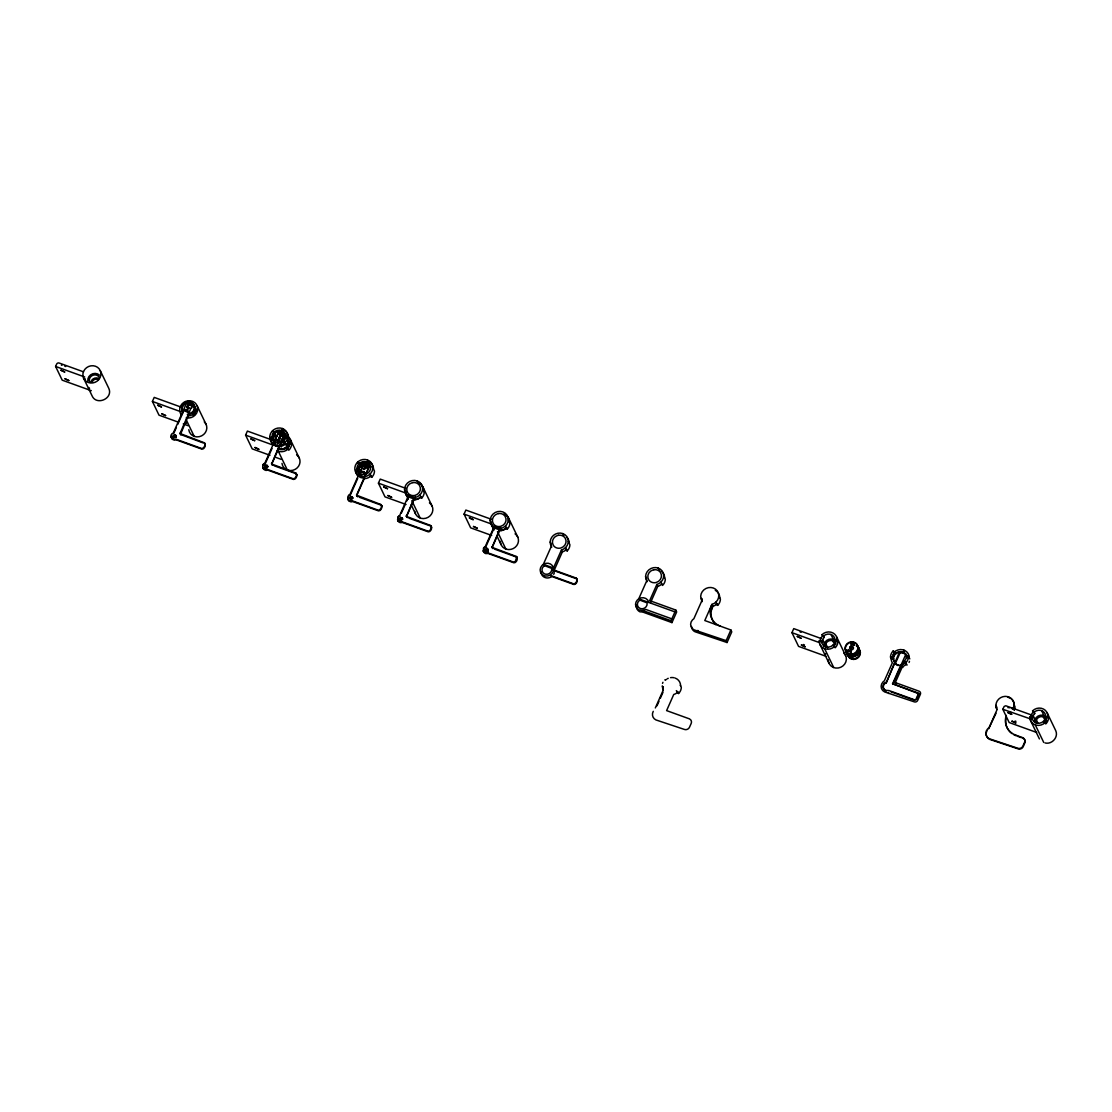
<?xml version="1.0" encoding="UTF-8"?>
<svg xmlns="http://www.w3.org/2000/svg" width="1112" height="1112" viewBox="0 0 1112 1112"><rect width="100%" height="100%" fill="white"/><g stroke="black" fill="none" stroke-linecap="round" stroke-linejoin="round"><path stroke-width="1.5" d="M186.913 406.95L187.275 406.13M187.97 406.394L187.136 407.02M281.822 441.506L280.766 441.672M280.877 441.297L281.975 441.728L280.822 442.076M363.652 468.944L364.694 468.333M364.666 468.416C363.36 468.638 365.987 470.001 363.902 468.944M846.079 649.63L846.121 651.382A6.547 6.102 -25.7 0 0 858.464 652.48L858.867 650.77A6.547 6.102 -25.7 0 0 856.49 645.155M846.204 649.894L846.301 651.757A6.547 6.102 -25.7 0 0 858.645 652.869L858.992 651.034A6.547 6.102 -25.7 0 0 856.615 645.419M846.524 650.298L846.51 651.034A6.019 5.616 -25.7 0 0 847.636 653.717M846.691 651.562L846.718 650.061M850.36 647.017C852.334 648.671 851.778 647.962 850.402 646.711A1.96 1.835 -25.7 0 0 850.875 649.811A1.96 1.835 -25.7 0 0 853.432 647.587A1.96 1.835 -25.7 0 0 850.277 646.684M171.47 434.583L171.498 437.683L173.361 439.268L175.877 439.17L201.633 448.483C203.996 448.831 206.262 444.091 204.191 442.729L180.019 433.485L192.626 404.365C193.085 401.988 188.22 400.348 186.899 402.294L173.347 432.874C168.885 434.486 171.915 441.812 176.21 439.852L201.967 449.165C204.705 449.387 206.498 444.355 204.191 442.729M273.024 444.786L264.892 463.134C260.416 464.747 263.488 472.058 267.756 470.126L293.512 479.439C295.861 479.786 298.127 475.046 296.056 473.684L274.191 465.789M348.028 499.455L349.905 500.97L352.435 500.873L378.191 510.186C380.554 510.547 382.82 505.807 380.749 504.445L356.577 495.187L369.184 466.067C369.643 463.69 364.778 462.064 363.457 463.996L349.905 494.576C345.457 496.202 348.487 503.514 352.768 501.568L378.525 510.881C380.874 511.228 383.153 506.488 381.068 505.126L359.218 497.231M397.804 520.43L400.014 522.64L402.53 522.543L428.287 531.856C430.65 532.203 432.915 527.463 430.844 526.101L408.98 518.206M483.442 551.399L485.638 553.595L488.168 553.498L513.925 562.811C516.288 563.172 518.553 558.419 516.482 557.07L494.618 549.161M551.413 576.363L573.945 584.509C576.294 584.87 578.56 580.116 576.489 578.768L553.067 570.303M850.569 651.298L850.749 650.478M173.138 436.224L174.278 434.722L175.918 435.557L174.834 437.363L173.138 436.224L173.903 437.753M176.238 436.238L174.292 435.529L173.68 437.516M187.386 407.812C190.555 407.923 185.482 405.685 188.081 408.743M264.684 466.484C264.6 463.746 269.104 465.372 266.991 467.318C261.612 466.345 267.589 470.028 266.991 467.318M267.408 466.776C269.507 467.248 264.447 463.857 265.073 467.485M278.834 437.655C281.28 439.685 278.264 434.667 279.473 438.948M279.195 438.628C279.418 436.46 281.781 439.977 279.807 437.169M349.696 497.926L350.836 496.438L352.462 497.259L351.392 499.066L349.696 497.926L351.378 499.802L352.796 497.94L350.85 497.245L350.461 499.469M399.472 518.901C399.5 515.857 404.198 518.275 401.488 519.929C397.359 518.275 401.599 522.251 401.779 519.735M402.183 519.193C404.407 519.373 398.666 516.482 400 520.194M485.124 549.537C491.17 558.349 485.166 540.182 486.139 551.58M487.654 550.454L487.987 551.135L487.723 548.911M189.471 412.913L180.464 434.431L202.954 442.854M191.556 408.187L193.043 404.782L192.279 403.434M279.293 445.634L271.662 464.01L295.722 473.003C297.808 474.351 295.528 479.105 293.179 478.744L267.422 469.431L263.502 468.666L263.836 469.347M272.301 464.538L272.635 465.219L271.953 463.607L284.491 435.306C281.141 426.827 273.955 437.906 274.706 442.423M364.639 477.757L356.966 495.048L357.397 496.536M363.457 463.996L369.573 465.928L366.029 474.615M414.067 498.051L406.45 516.427L430.511 525.42C432.582 526.782 430.316 531.522 427.967 531.161L402.21 521.848L398.277 521.083L398.61 521.778M407.089 516.955L407.423 517.636L406.742 516.024L415.096 497.161M499.705 529.006L492.088 547.382L516.149 556.375L517.205 557.807M348.056 499.399L349.154 495.007M397.498 519.679L398.124 521.125L397.79 517.275L399.667 515.551L408.479 495.674M397.832 520.374L398.277 516.566M483.136 550.648L483.762 552.08L483.428 548.23L485.305 546.52L494.117 526.643M483.47 551.33L483.915 547.535M185.718 410.884C191.931 413.219 179.991 406.617 188.164 411.44M190.472 404.573C188.303 407.062 187.289 401.084 190.791 405.255M276.957 440.31C281.809 444.063 276.318 436.766 277.652 441.714L278.834 442.145M279.571 434.417C284.38 438.184 278.876 430.9 280.266 435.821L281.906 436.252L281.572 435.557M364.583 465.858C369.406 469.639 363.985 462.258 365.278 467.262L366.46 467.693M366.918 467.693L367.043 466.428M484.248 552.733L483.915 552.052L487.848 552.817L513.883 562.199L515.329 561.379L516.774 556.876M551.079 575.682L573.611 583.828C575.974 584.175 578.24 579.435 576.155 578.073L552.733 569.608M195.378 411.774L195.601 410.981A6.547 6.102 -25.7 0 0 194.405 406.464M288.397 446.385L288.8 444.675M363.763 468.569L364.194 469.445L364.736 468.527M851.583 647.128L851.375 646.503M858.172 652.591L858.603 651.118A6.088 5.671 -25.7 0 0 858.255 648.185M175.696 436.807L176.016 437.489L175.96 436.196M488.196 549.884L486.25 549.175L485.638 551.163M280.683 442.493L284.269 434.069L279.89 431.748L278.445 432.554L274.372 441.728M500.734 528.13L492.366 546.979L493.061 548.605L492.727 547.91M662.53 683.38L662.933 682.309M909.074 662.418L909.477 661.348M91.309 390.687L62.202 380.165L55.6 366.46L56.629 364.138A1.96 1.835 -25.7 0 1 59.186 363.04L83.469 371.811M178.406 422.185L159.002 415.165L152.413 401.446L154.207 397.387L180.088 406.742M173.68 433.555L176.391 427.439M177.739 424.381L183.16 412.149M187.831 411.329L187.511 412.024L185.148 411.162L185.454 410.481M269.98 455.281L252.202 448.859L245.599 435.139L247.392 431.081L274.886 441.019M264.128 463.565L265.212 463.815L271.995 448.525M279.682 441.269L277.861 440.519L277.652 441.714M281.628 434.403L281.961 435.098L280.057 434.834L280.266 435.821M282.045 439.184L284.422 440.032L284.325 438.489M357.689 478.452L350.238 495.257L349.905 494.576M359.718 473.865L363.11 466.22M365.32 465.65L365.278 467.262M406.047 504.473L385.016 496.869L378.427 483.164L380.221 479.105L406.102 488.46M401.349 513.188L405.421 504.014M406.783 500.956L408.813 496.369M420.795 496.828A9.16 8.535 -25.7 0 1 415.527 499.483L414.512 499.121L415.29 497.37M491.685 535.442L470.654 527.839L464.065 514.119L465.858 510.06L491.74 519.415M494.451 527.324L485.638 547.201L484.554 546.951M506.433 527.797A9.16 8.535 -25.7 0 1 501.164 530.438L500.15 530.077L500.928 528.325M566.439 549.495A9.16 8.535 -25.7 0 1 562.352 551.872L554.374 569.872L553.47 567.982L543.351 564.326A6.825 6.352 -25.7 0 1 553.331 567.481L553.609 569.122A6.825 6.352 -25.7 0 1 545.283 575.974L543.643 575.46A6.825 6.352 -25.7 0 1 541.989 565.466L543.351 564.326L551.33 546.339A9.16 8.535 -25.7 0 1 555.555 534.024A9.16 8.535 -25.7 0 1 567.801 538.444A9.16 8.535 -25.7 0 1 561.449 549.995L553.47 567.982L554.513 571.012M671.87 618.87L645.78 609.432L642.43 610.558L639.039 609.946A6.825 6.352 -25.7 0 1 637.385 599.952L638.747 598.826L646.725 580.825A9.16 8.535 -25.7 0 1 650.951 568.51A9.16 8.535 -25.7 0 1 663.197 572.93A9.16 8.535 -25.7 0 1 656.844 584.481L649.686 600.619L675.776 610.057L676.68 611.934L671.954 622.609L643.639 612.378L642.736 610.488L671.036 620.718L671.954 622.609M650.589 602.509L657.748 586.371A9.16 8.535 -25.7 0 0 661.835 583.981M671.036 620.718L675.776 610.057M655.329 707.941L663.336 689.871M656.997 705.8L658.985 701.311M660.319 698.308L662.974 692.317M677.847 692.081A9.16 8.535 -25.7 0 1 673.747 694.472L666.602 710.61L689.134 718.755M710.902 610.683L712.848 606.29A9.16 8.535 -25.7 0 0 716.948 603.899M726.15 640.651L730.876 629.976L704.786 620.538L711.944 604.4A9.16 8.535 -25.7 0 0 718.296 592.863A9.16 8.535 -25.7 0 0 706.05 588.429A9.16 8.535 -25.7 0 0 701.839 600.744L693.86 618.745L692.484 619.87A6.825 6.352 -25.7 0 0 694.138 629.878L726.15 640.651L727.053 642.527L731.779 631.852L730.876 629.976M826.049 656.316L798.555 646.378L791.952 632.672L793.746 628.614L821.24 638.552M848.623 651.382L848.4 649.575L848.623 651.382L851 652.244L850.763 650.437M853.974 643.723L854.086 645.28L851.709 644.418L851.611 642.875M897.829 664.934L898.135 665.574A6.922 6.45 -25.7 0 1 895.355 663.628L894.729 662.335L886.222 682.879L899.511 651.938L898.677 652.118A6.922 6.45 -25.7 0 0 894.354 661.862M895.327 663.586L900.025 653.008L899.511 651.938M916.483 699.378L918.957 693.805L892.561 683.769L901.04 664.615L901.999 664.615A6.922 6.45 -25.7 0 0 905.696 662.154M901.165 664.809L905.863 654.231L906.349 655.26A6.922 6.45 -25.7 0 0 900.067 652.994L900.067 652.994M892.839 684.366L901.318 665.254A6.922 6.45 -25.7 0 1 895.049 662.974L895.021 662.933M901.679 665.88L903.695 661.348M895.785 683.63L895.299 682.601L902.457 666.477A9.16 8.535 -25.7 0 0 906.544 664.086L905.001 662.641A6.922 6.45 -25.7 0 1 901.915 664.448M892.561 683.769L918.665 693.207L915.579 700.171L888.988 690.566L885.541 690.33A4.934 4.587 -25.7 0 1 884.346 683.102L885.944 682.281M996.018 713.251L988.651 728.833M1036.662 732.461L1009.168 722.522L1002.829 709.275L1004.15 706.454L1005.776 705.759L1032.2 715.238M284.144 438.503L284.422 440.032M853.807 643.751L854.086 645.28M367.377 467.193L365 466.345L366.974 466.54M367.099 465.664L367.28 467.401M187.956 402.669L188.512 404.573M190.319 403.531L190.777 405.546M1002.829 709.275L1031.686 719.339M886.222 682.879L884.638 683.699A4.934 4.587 -25.7 0 0 885.833 690.927L886.167 691.038M485.166 550.176L487.417 550.704M851.153 647.295L850.458 647.045M400 516.232L398.916 515.982M187.275 406.144L187.553 406.102M181.673 413.775L181.881 414.54M645.071 612.087L639.942 611.836A6.825 6.352 -25.7 0 1 636.62 604.845M727.053 642.527L695.042 631.755A6.825 6.352 -25.7 0 1 691.539 626.445M689.996 719.2A3.934 3.656 -25.7 0 1 691.15 723.523L689.496 727.234A3.934 3.656 -25.7 0 1 684.394 729.43L655.955 719.937A6.825 6.352 -25.7 0 1 653.258 711.346M895.299 682.601L919.012 691.177A2.613 2.432 -25.7 0 1 920.361 694.361L917.678 700.393A2.613 2.432 -25.7 0 1 914.286 701.853L884.652 691.942A6.825 6.352 -25.7 0 1 882.997 681.934L884.36 680.808L892.338 662.822A9.16 8.535 -25.7 0 1 891.212 658.54L893.422 658.457A6.922 6.45 -25.7 0 0 894.284 661.682L894.812 662.516M1006.277 715.391A17.305 16.124 -25.7 0 0 1015.673 735.101L1022.54 737.59A3.934 3.656 -25.7 0 1 1024.555 742.357L1022.915 746.069A3.934 3.656 -25.7 0 1 1017.814 748.251L989.36 738.771A6.825 6.352 -25.7 0 1 987.706 728.763L989.082 727.637L997.061 709.651A9.16 8.535 -25.7 0 1 1007.458 696.585M1022.832 738.187A3.934 3.656 -25.7 0 1 1024.847 742.955L1023.207 746.666A3.934 3.656 -25.7 0 1 1018.106 748.862L989.652 739.369A6.825 6.352 -25.7 0 1 986.969 730.779M281.364 441.075L281.975 441.575M288.536 441.13A6.922 6.45 -25.7 0 1 288.745 442.812L290.955 442.729L291.566 444.022A9.16 8.535 -25.7 0 1 288.814 450.235L286.66 447.51A6.922 6.45 -25.7 0 1 278.389 448.859M286.66 447.51L287.271 448.803A6.922 6.45 -25.7 0 0 289.356 444.105L291.566 444.022M822.588 635.995A9.16 8.535 -25.7 0 0 819.822 642.222L819.21 640.929L821.421 640.846A6.922 6.45 -25.7 0 0 833.013 645.043L835.168 647.768A9.16 8.535 -25.7 0 0 837.92 641.541L837.308 640.262A9.16 8.535 -25.7 0 0 821.963 634.716L824.117 637.44A6.922 6.45 -25.7 0 0 822.046 642.138L821.421 640.846M821.963 634.716L823.505 636.147A6.922 6.45 -25.7 0 1 835.098 640.345L837.308 640.262M833.013 645.043L833.625 646.322A6.922 6.45 -25.7 0 0 835.71 641.624L837.92 641.541M890.503 657.081L892.714 656.997A6.922 6.45 -25.7 0 1 894.799 652.299L893.256 650.867A9.16 8.535 -25.7 0 0 890.503 657.081L891.699 659.569M905.085 662.808L904.306 661.181A6.922 6.45 -25.7 0 0 906.391 656.483L908.601 656.414L909.797 658.888M1033.201 712.139A9.16 8.535 -25.7 0 0 1030.435 718.366L1029.823 717.073L1032.033 716.99A6.922 6.45 -25.7 0 0 1043.626 721.188L1045.78 723.912A9.16 8.535 -25.7 0 0 1048.533 717.685L1047.921 716.406A9.16 8.535 -25.7 0 0 1032.575 710.86L1034.73 713.584A6.922 6.45 -25.7 0 0 1032.659 718.282L1032.033 716.99M1032.575 710.86L1034.118 712.292A6.922 6.45 -25.7 0 1 1045.711 716.489L1047.921 716.406M1043.626 721.188L1044.237 722.466A6.922 6.45 -25.7 0 0 1046.322 717.768L1048.533 717.685M85.179 378.789L85.068 379.539M186.107 422.365L186.385 423.352M825.66 653.578L825.549 654.315M187.747 408.062L188.234 408.757M1045.03 742.955C1051.827 744.748 1058.707 737.214 1055.747 730.681L1047.282 713.112M1015.937 721.299L1015.047 721.076M279.279 448.539L280.905 448.9A6.547 6.102 -25.7 0 0 287.855 440.157M281.1 449.331L279.446 448.581M363.026 471.961L364.722 473.156L364.041 471.738C359.051 470.042 365.209 474.935 364.041 471.738M1011.392 712.653L1010.419 712.306M852.014 643.723L854.391 644.585M188.234 404.198L190.597 405.06L190.5 403.503M848.929 650.687L851.306 651.549M55.6 366.46L84.707 376.982M152.413 401.446L179.894 411.384M245.599 435.139L273.093 445.078M378.427 483.164L405.922 493.102M464.065 514.119L491.56 524.058M791.952 632.672L819.447 642.611M414.623 497.592A9.16 8.535 -25.7 0 0 422.268 486.139A9.16 8.535 -25.7 0 0 409.55 481.538A9.16 8.535 -25.7 0 0 406.325 494.59L414.623 497.592L415.527 499.483M500.261 528.561A9.16 8.535 -25.7 0 0 507.906 517.108A9.16 8.535 -25.7 0 0 495.187 512.507A9.16 8.535 -25.7 0 0 491.963 525.559L500.261 528.561L501.164 530.438M406.325 494.59L407.228 496.48L414.512 499.121M183.258 423.936L188.109 425.687M274.831 457.046L281.308 459.381M674.956 611.906L638.747 598.826A6.825 6.352 -25.7 0 1 648.727 601.967L648.81 602.454M1017.341 736.2L1021.455 737.687M890.851 691.72L914.3 700.212M804.435 644.932L803.434 644.501M89.572 388.352L88.682 387.49M904.306 661.181L907.044 665.115M716.1 603.913L717.643 605.359A9.16 8.535 -25.7 0 0 720.395 599.132L718.797 595.796M565.605 549.509L567.148 550.94A9.16 8.535 -25.7 0 0 569.9 544.727L568.288 541.391M680.322 685.256L681.308 687.313A9.16 8.535 -25.7 0 1 678.542 693.527L676.304 690.635M370.199 466.373L369.031 465.289A6.547 6.102 -25.7 0 0 367.585 464.524M370.185 475.866L371.728 477.312A9.16 8.535 -25.7 0 0 374.48 471.099L372.867 467.749M285.993 437.808L285.867 437.697A6.547 6.102 -25.7 0 0 282.795 436.585A6.922 6.45 -25.7 0 1 286.159 437.725M273.76 433.332L275.289 434.778A6.922 6.45 -25.7 0 0 273.218 439.462L271.981 436.891M287.855 436.307L289.092 438.879A9.16 8.535 -25.7 0 1 286.34 445.092L284.797 443.66A6.922 6.45 -25.7 0 0 285.395 442.993M182.841 411.718A6.547 6.102 -25.7 0 1 192.042 402.711L193.432 404.24A6.547 6.102 -25.7 0 1 187.289 414.345M358.926 473.517L358.954 473.559A6.922 6.45 -25.7 0 0 359.537 474.171M188.567 407.409L188.289 408.368L187.4 407.909M1039.414 738.924L1030.449 720.354M1045.711 716.489L1046.322 717.768M1041.596 710.61L1043.959 715.53M1043.348 716.92L1046.031 722.48M1034.118 712.292L1034.73 713.584M1036.384 719.909L1037.732 722.703M1033.215 715.753L1034.966 719.394M1035.272 724.857L1043.723 742.427M1014.019 704.688L1015.006 706.745A9.16 8.535 -25.7 0 1 1014.255 710.082M1008.862 697.502L1008.57 696.904A9.16 8.535 -25.7 0 1 1012.726 709.067M1015.673 735.101L1015.965 735.699A17.305 16.124 -25.7 0 1 1013.908 734.796M995.921 705.369L996.908 707.427M903.861 650.075L904.348 651.104M906.391 656.483L907.086 657.943M902.972 652.063L903.569 653.3M902.457 666.477L902.944 667.492M894.799 652.299L895.577 653.925M893.256 650.867L893.965 652.313A9.16 8.535 -25.7 0 1 909.296 657.859M893.283 654.481L894.062 656.108M892.714 656.997L893.506 658.624M888.349 692.484L888.849 693.513M851.18 643.306L851.709 644.418M850.583 651.382L851 652.244M836.669 636.981L845.745 655.83M835.098 640.345L835.71 641.624M830.984 634.465L833.347 639.386M832.735 640.776L834.751 644.946M823.505 636.147L824.117 637.44M825.771 643.765L827.787 647.948M822.602 639.608L824.353 643.25M824.659 648.713L833.736 667.575M819.836 644.223L828.913 663.072M716.031 602.009L717.643 605.359M702.297 599.813L701.602 598.353A9.16 8.535 -25.7 0 0 702.228 601.634M697.836 630.407L698.739 632.297M663.683 575.877L665.296 579.213A9.16 8.535 -25.7 0 1 662.543 585.44L660.931 582.09M658.248 568.093L659.152 569.969M656.844 584.481L657.748 586.371M645.599 576.544L646.503 578.435A9.16 8.535 -25.7 0 0 647.128 581.715M677.555 691.483L678.542 693.527M664.976 679.71L665.268 680.322A9.16 8.535 -25.7 0 1 666.171 679.529M662.224 685.937L663.211 687.994A9.16 8.535 -25.7 0 1 663.308 686.855M562.853 533.593L563.756 535.484M565.535 547.604L567.148 550.94M576.405 578.198L577.267 580.033M561.449 549.995L562.352 551.872M550.204 542.058L551.107 543.949M508.782 518.428L517.858 537.291M507.128 529.242A9.16 8.535 -25.7 0 0 509.88 523.029L509.407 521.723A9.16 8.535 -25.7 0 0 503.972 513.925M508.281 519.693L509.88 523.029M505.515 525.907L507.28 529.215M516.399 556.5L517.261 558.335M500.15 530.077L492.866 527.449A9.16 8.535 -25.7 0 1 491.143 523.377M497.467 531.619L505.835 549.022M490.183 520.36L491.087 522.251M491.963 525.559L494.048 530.021M496.842 535.831L501.025 544.532M491.963 546.576L492.797 548.466M491.977 547.132L492.421 548.077M487.515 548.661L488.251 550.523M423.144 487.473L432.22 506.321M424.395 492.046L423.783 490.753A9.16 8.535 -25.7 0 0 421.226 484.735M422.643 488.724L424.256 492.074A9.16 8.535 -25.7 0 1 421.49 498.287M417.195 480.94L417.806 482.233M419.891 494.951L421.643 498.259M430.761 525.545L431.623 527.38M411.829 500.664L420.197 518.067M405.685 491.421L406.297 492.713A9.16 8.535 -25.7 0 1 406.255 491.615M404.546 489.405L405.449 491.282M406.311 494.715L408.41 499.066M411.204 504.862L415.388 513.563M406.325 515.607L406.631 516.58M406.339 516.163L406.95 517.33M401.877 517.705L402.627 519.235M399.889 519.749L400.501 520.625M367.433 459.965L368.044 461.258M368.753 464.58L369.615 466.206M369.267 465.803L369.518 466.762M366.543 461.953L367.168 463.231M370.115 473.962L371.728 477.312M365.32 465.386L365.792 466.109M366.14 467.012L366.612 467.735M364.472 465.233L364.972 466.401M364.569 466.15L365.028 467.096M381.194 504.737L381.861 506.141M380.749 504.445L381.319 505.251M381.527 505.724L381.791 506.669M364.277 471.905L364.736 472.85M364.597 473.462L364.069 472.35L363.86 473.212M359.079 463.648L360.677 466.984M357.536 462.203L358.147 463.495A9.16 8.535 -25.7 0 1 359.051 462.717M362.234 472.6L361.692 471.488L361.483 472.35M363.68 476.742L364.583 478.619A9.16 8.535 -25.7 0 0 371.019 475.853M357.55 465.817L359.162 469.167M361.108 474.226L361.72 475.505A6.922 6.45 -25.7 0 1 360.927 475.158M356.994 468.347L358.606 471.683A6.922 6.45 -25.7 0 1 358.676 470.835M360.232 476.214L360.844 477.493M355.687 470.306L356.382 471.766M357.327 474.449L358.231 476.325A9.16 8.535 -25.7 0 1 355.743 471.432M357.063 495.855L357.647 496.661M356.535 494.923L357.174 496.355M352.115 496.73L352.865 498.259M347.736 498.704L348.848 500.803M290.315 439.448L299.392 458.297M282.406 428.523L283.032 429.802A9.16 8.535 -25.7 0 0 281.92 429.482M284.116 433.541L284.561 434.486M285.645 436.39L286.27 437.669A6.922 6.45 -25.7 0 0 274.678 433.485M288.745 442.812L289.356 444.105M283.741 433.138L284.589 435.042M281.531 430.511L282.142 431.79M279.89 431.748L280.502 432.498M285.103 442.52L286.34 445.092M280.293 433.944L280.78 434.667M280.474 434.625L279.988 433.986L280.182 434.736M283.56 441.089L284.185 442.367M279.724 434.153L279.96 434.959M280.029 437.363L280.419 438.184M279.876 438.184L280.085 438.948M279.404 437.947L279.07 437.252L279.779 439.018M295.973 473.114L296.834 474.963M279.154 440.366L279.737 441.561M279.015 440.296L279.557 441.978L279.223 441.283M281.114 445.189L281.336 446.996L280.919 446.148M279.098 441.381L279.293 442.145L278.806 441.492M274.052 432.207L275.289 434.778M277.68 439.838L278.167 440.56M278.5 441.464L278.987 442.187M277.861 440.519L277.375 439.879L277.569 440.63M272.523 430.761L273.135 432.054M277.11 440.046L277.347 440.852M276.944 440.602L277.402 441.547M272.537 434.375L273.774 436.947M275.206 444.772L275.832 446.051M278.306 451.194L287.369 470.042M269.757 436.974L270.994 439.546M271.536 463.19L271.842 464.163M271.564 463.746L272.162 464.913M267.089 465.289L267.853 466.818M263.488 464.149L263.335 465.539L263.016 464.858M262.71 467.262L263.349 468.708L263.044 467.957M197.13 405.755L206.206 424.617M192.418 403.058L193.057 404.49M191.945 402.752L192.529 403.559M188.123 402.641L188.54 403.503M188.095 404.017L188.72 405.56M187.997 404.295L188.47 405.393M188.484 407.103L188.901 408.215M188.526 407.673L188.776 408.493M204.636 443.021L205.303 444.425M188.011 411.704L187.289 410.203L187.511 412.024M186.469 410.258L185.982 409.577L186.163 410.3M185.69 409.689L185.899 410.467M185.482 409.911L185.746 410.731M185.773 411.162L184.912 409.355L185.148 411.162M186.51 420.405L194.183 436.349M179.977 433.207L180.839 434.834M175.557 435.014L176.308 436.557M171.178 437.002L172.29 439.087M100.316 370.755A9.16 8.535 -25.7 0 1 90.572 383.001A9.16 8.535 -25.7 0 1 84.818 369.379A9.16 8.535 -25.7 0 1 100.316 370.755L108.781 388.324C113.521 398.652 96.146 406.144 91.948 395.566L83.483 377.997M850.777 641.888L851.292 646.169M851.431 647.379L851.583 648.602M364.069 463.801L364.583 468.082M187.469 403.086L187.803 405.95M715.308 590.361A9.16 8.535 -25.7 0 1 719.7 597.686M715.711 624.61A17.305 16.124 -25.7 0 1 712.848 606.29L711.944 604.4A17.305 16.124 -25.7 0 0 720.451 626.195M857.672 647.601A6.547 6.102 -25.7 0 1 856.782 657.887A6.547 6.102 -25.7 0 1 847.233 653.689M856.74 645.669A6.547 6.102 -25.7 0 1 859.117 651.284M857.977 648.24A6.547 6.102 -25.7 0 1 856.337 658.902A6.547 6.102 -25.7 0 1 847.566 652.716M856.56 645.28A6.547 6.102 -25.7 0 1 858.923 650.909M858.408 652.355A6.547 6.102 -25.7 0 1 846.051 651.243M857.95 647.698A6.019 5.616 -25.7 0 1 858.297 650.603L857.866 652.049A6.019 5.616 -25.7 0 1 854.6 655.246M853.085 655.691A6.019 5.616 -25.7 0 1 848.72 654.718M857.366 653.912A6.088 5.671 -25.7 0 1 856.24 655.01M854.864 655.816A6.088 5.671 -25.7 0 1 847.066 652.994M856.393 645.891A6.088 5.671 -25.7 0 1 857.491 646.92M858.533 652.605A6.547 6.102 -25.7 0 1 846.176 651.507M849.346 642.792A6.547 6.102 -25.7 0 0 849.137 654.217L850.763 654.579A6.547 6.102 -25.7 0 0 856.907 644.46L855.74 643.361A6.547 6.102 -25.7 0 0 852.668 642.25M1034.41 721.924A6.922 6.45 -25.7 0 1 1046.739 717.49M1045.155 722.619A9.16 8.535 -25.7 0 1 1029.823 717.073M1036.106 723.161A5.365 4.99 -25.7 0 1 1040.29 716.74A5.365 4.99 -25.7 0 1 1046.503 720.812M1007.972 707.677A4.059 1.001 23.9 0 1 1009.807 707.802M1011.684 708.455A4.059 1.001 23.9 0 1 1012.643 708.9M1013.532 709.373A4.059 1.001 23.9 0 1 1014.283 709.859M1012.017 733.628A17.305 16.124 -25.7 0 1 1005.985 718.143M1011.767 699.267A9.16 8.535 -25.7 0 1 1014.311 705.3M996.838 709.247A9.16 8.535 -25.7 0 1 996.213 705.967M1007.75 697.182A9.16 8.535 -25.7 0 1 1010.877 698.558M906.224 654.718A6.922 6.45 -25.7 0 1 906.892 656.261M895.507 653.759A6.922 6.45 -25.7 0 1 898.593 651.952L899.469 651.757A6.922 6.45 -25.7 0 1 905.752 654.023L906.308 654.885A6.922 6.45 -25.7 0 1 906.975 656.441M908.601 656.414A9.16 8.535 -25.7 0 1 905.849 662.627M675.151 678.07A9.16 8.535 -25.7 0 1 680.6 685.854M663.141 689.815A9.16 8.535 -25.7 0 1 662.502 686.535M667.158 678.876A9.16 8.535 -25.7 0 1 668.229 678.334M670.522 677.667A9.16 8.535 -25.7 0 1 674.039 677.75M61.41 365.236A4.059 1.001 23.9 0 1 62.036 365.264M64.718 366.084A4.059 1.001 23.9 0 1 65.677 366.529M566.661 537.249A9.16 8.535 -25.7 0 1 569.205 543.268M551.733 547.229A9.16 8.535 -25.7 0 1 551.163 545.075M358.759 473.462A6.922 6.45 -25.7 0 1 357.897 470.223M87.792 381.055A6.922 6.45 -25.7 0 1 99.496 375.147M89.669 382.069A5.365 4.99 -25.7 0 1 92.324 375.495A5.365 4.99 -25.7 0 1 99.218 377.246M90.948 381.833A5.365 4.99 -25.7 0 1 98.134 378.205M92.185 382.097A4.045 3.767 -25.7 0 1 98.509 379.831M554.318 572.694A6.825 6.352 -25.7 0 1 553.693 574.292M551.288 576.836A6.825 6.352 -25.7 0 1 546.187 577.865L544.546 577.35A6.825 6.352 -25.7 0 1 541.044 572.041M369.101 461.716A9.16 8.535 -25.7 0 1 373.493 469.042M364.291 478.021A9.16 8.535 -25.7 0 1 357.939 475.727M359.69 464.927A6.922 6.45 -25.7 0 1 370.81 466.637M506.655 527.936A9.16 8.535 -25.7 0 1 499.038 530.674M493.867 528.408A9.16 8.535 -25.7 0 1 491.379 523.516M515.064 533.843A9.16 8.535 -25.7 0 1 513.313 548.522A9.16 8.535 -25.7 0 1 500.386 541.238M194.405 407.812A6.547 6.102 -25.7 0 1 195.573 408.91M195.142 412.552A6.547 6.102 -25.7 0 1 193.057 415.165M195.754 409.633A6.547 6.102 -25.7 0 1 195.726 411.245M194.53 406.714A6.547 6.102 -25.7 0 1 195.351 408.09M194.225 407.131A6.088 5.671 -25.7 0 1 194.989 408.396M194.656 406.978A6.547 6.102 -25.7 0 1 195.476 408.34M193.919 406.644A6.019 5.616 -25.7 0 1 195.059 409.327M204.288 421.879A9.16 8.535 -25.7 0 1 201.647 435.848A9.16 8.535 -25.7 0 1 188.79 429.691M181.437 414.915A9.16 8.535 -25.7 0 1 185.76 401.362A9.16 8.535 -25.7 0 1 197.755 408.674A9.16 8.535 -25.7 0 1 186.232 417.82M191.431 403.239A6.922 6.45 -25.7 0 1 187.706 415.888M182.743 412.872A6.922 6.45 -25.7 0 1 181.951 408.771M182.146 407.937A6.922 6.45 -25.7 0 1 182.855 406.325M183.355 405.602A6.922 6.45 -25.7 0 1 183.966 404.935M184.648 404.351A6.922 6.45 -25.7 0 1 185.398 403.851M189.721 402.864A6.922 6.45 -25.7 0 1 190.597 403.003M412.33 496.73A6.922 6.45 -25.7 0 1 411.496 496.48M409.967 495.688A6.922 6.45 -25.7 0 1 409.299 495.146M407.228 496.48A9.16 8.535 -25.7 0 1 405.505 492.407M418.863 482.691A9.16 8.535 -25.7 0 1 423.255 490.017M284.088 430.274A9.16 8.535 -25.7 0 1 288.481 437.6M285.714 443.813A9.16 8.535 -25.7 0 1 270.383 438.267M275.178 443.271A6.922 6.45 -25.7 0 1 272.593 438.184M183.035 412.149A6.547 6.102 -25.7 0 1 181.812 409.23M181.84 407.617A6.547 6.102 -25.7 0 1 185.857 402.572M189.179 402.03A6.547 6.102 -25.7 0 1 192.251 403.142M193.224 403.809A6.547 6.102 -25.7 0 1 188.762 413.859M187.372 409.536A1.96 1.835 -25.7 0 1 186.927 409.341M429.427 502.874A9.16 8.535 -25.7 0 1 428.19 517.275A9.16 8.535 -25.7 0 1 414.818 511.409M421.017 496.967A9.16 8.535 -25.7 0 1 413.4 499.719M408.229 497.453A9.16 8.535 -25.7 0 1 405.741 492.546M419.377 483.428A9.16 8.535 -25.7 0 1 420.35 484.026M287.535 436.001A9.16 8.535 -25.7 0 1 290.955 442.729M288.189 448.956A9.16 8.535 -25.7 0 1 277.249 450.735M272.913 444.536A9.16 8.535 -25.7 0 1 272.857 443.41M277.513 435.751A9.16 8.535 -25.7 0 0 275.609 437.197L276.235 438.475A9.16 8.535 -25.7 0 0 273.816 442.437M279.71 434.806A9.16 8.535 -25.7 0 1 282.059 434.417M284.394 434.625A9.16 8.535 -25.7 0 1 286.562 435.404M296.598 454.85A9.16 8.535 -25.7 0 1 295.375 469.25A9.16 8.535 -25.7 0 1 281.989 463.384M288.064 440.588A6.547 6.102 -25.7 0 1 282.795 449.262M275.915 440.602A6.547 6.102 -25.7 0 1 276.791 439.17M282.003 440.894A1.96 1.835 -25.7 0 1 283.602 441.853M288.536 441.77A6.547 6.102 -25.7 0 1 288.911 444.925L288.453 446.51A6.547 6.102 -25.7 0 1 286.368 449.123M288.661 442.034A6.547 6.102 -25.7 0 1 289.037 445.189L288.578 446.76A6.547 6.102 -25.7 0 1 287.716 448.192M287.118 440.338A6.019 5.616 -25.7 0 1 288.244 443.021M287.8 445.954A6.019 5.616 -25.7 0 1 285.881 448.358M288.105 446.482A6.088 5.671 -25.7 0 1 287.299 447.816M498.843 527.825A6.922 6.45 -25.7 0 1 497.967 527.686M505.765 514.842A9.16 8.535 -25.7 0 1 509.185 521.57M358.995 472.92A6.547 6.102 -25.7 0 1 358.62 469.764M359.079 468.194A6.547 6.102 -25.7 0 1 362.637 464.719M364.277 464.232A6.547 6.102 -25.7 0 1 365.959 464.177M358.787 472.489A6.547 6.102 -25.7 0 1 368.823 464.858L369.99 465.956A6.547 6.102 -25.7 0 1 370.81 467.318M661.181 571.026A9.16 8.535 -25.7 0 1 664.601 577.753M843.827 653.091A9.16 8.535 -25.7 0 1 840.658 667.311A9.16 8.535 -25.7 0 1 828.287 659.777M834.542 646.475A9.16 8.535 -25.7 0 1 819.21 640.929M823.839 646.628A6.922 6.45 -25.7 0 1 835.543 640.72M825.702 647.643A5.365 4.99 -25.7 0 1 829.01 640.79A5.365 4.99 -25.7 0 1 835.765 644.029M800.112 631.936A4.059 1.001 23.9 0 1 801.071 632.311M60.924 370.24L64.691 371.978L60.924 370.24M65.052 378.817L68.819 380.554L65.052 378.817M157.737 405.241L161.504 406.978L157.737 405.241M161.865 413.817L165.618 415.554L161.865 413.817M250.923 438.934L254.69 440.672L250.923 438.934M255.051 447.497L258.818 449.248L255.051 447.497M383.751 486.959L387.518 488.696L383.751 486.959M387.88 495.521L391.632 497.259L387.88 495.521M469.389 517.914L473.156 519.651L469.389 517.914M473.517 526.49L477.27 528.228L473.517 526.49M797.276 636.453L801.043 638.205L797.276 636.453M801.404 645.029L805.171 646.767L801.404 645.029M1007.889 712.597L1011.656 714.349L1007.889 712.597M1012.017 721.174L1015.784 722.911L1012.017 721.174M544.519 565.647L543.337 566.62A4.934 4.587 -25.7 0 0 544.532 573.848L545.728 574.223A4.934 4.587 -25.7 0 0 551.733 569.274L551.58 568.343L544.519 565.647M639.914 600.132L638.733 601.105A4.934 4.587 -25.7 0 0 639.928 608.333L641.124 608.709A4.934 4.587 -25.7 0 0 647.128 603.76L646.975 602.829L639.914 600.132M363.04 461.647L362.164 461.841A6.922 6.45 -25.7 0 0 357.855 471.571L358.328 472.266A6.922 6.45 -25.7 0 0 364.611 474.532L365.487 474.337A6.922 6.45 -25.7 0 0 369.81 464.594L369.323 463.912A6.922 6.45 -25.7 0 0 363.04 461.647M412.816 482.622L411.926 482.817A6.922 6.45 -25.7 0 0 407.617 492.546L408.104 493.241A6.922 6.45 -25.7 0 0 414.373 495.507L415.249 495.313A6.922 6.45 -25.7 0 0 419.572 485.583L419.085 484.888A6.922 6.45 -25.7 0 0 412.816 482.622M498.454 513.577L497.564 513.772A6.922 6.45 -25.7 0 0 493.255 523.516L493.742 524.211A6.922 6.45 -25.7 0 0 500.011 526.476L500.887 526.268A6.922 6.45 -25.7 0 0 505.209 516.538L504.723 515.843A6.922 6.45 -25.7 0 0 498.454 513.577M558.46 535.275L557.585 535.47A6.922 6.45 -25.7 0 0 553.276 545.214L553.748 545.909A6.922 6.45 -25.7 0 0 560.031 548.174L560.907 547.966A6.922 6.45 -25.7 0 0 565.216 538.236L564.743 537.541A6.922 6.45 -25.7 0 0 558.46 535.275M653.856 569.761L652.98 569.956A6.922 6.45 -25.7 0 0 648.671 579.699L649.144 580.394A6.922 6.45 -25.7 0 0 655.427 582.66L656.302 582.452A6.922 6.45 -25.7 0 0 660.611 572.722L660.139 572.027A6.922 6.45 -25.7 0 0 653.856 569.761M850.555 654.148L848.942 653.786A6.547 6.102 -25.7 0 1 845.968 645.099A6.547 6.102 -25.7 0 1 855.531 642.931L856.699 644.029A6.547 6.102 -25.7 0 1 850.555 654.148M362.498 476.714A9.16 8.535 -25.7 0 0 372.242 464.468A9.16 8.535 -25.7 0 0 356.743 463.092A9.16 8.535 -25.7 0 0 362.498 476.714M277.805 443.16A6.922 6.45 -25.7 0 0 285.172 433.902A6.922 6.45 -25.7 0 0 273.455 432.86A6.922 6.45 -25.7 0 0 277.805 443.16M277.486 445.259A9.16 8.535 -25.7 0 0 287.23 433.027A9.16 8.535 -25.7 0 0 271.717 431.637A9.16 8.535 -25.7 0 0 277.486 445.259"/></g></svg>
